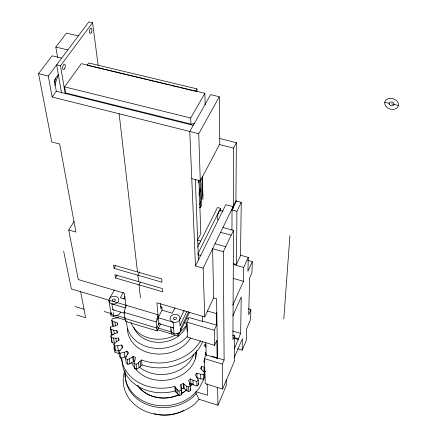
<?xml version="1.0" encoding="UTF-8"?>
<svg xmlns="http://www.w3.org/2000/svg" width="437" height="437" viewBox="0 0 437 437"><rect width="100%" height="100%" fill="white"/><g stroke="black" fill="none" stroke-linecap="round" stroke-linejoin="round"><path stroke-width="0.66" d="M231.96 230.326L232.031 209.989L236.39 201.025M233.112 208.64L233.118 206.614L225.809 204.669L195.476 265.969L203.145 268.143L204.745 316.934L156.883 302.786L158.309 317.754M233.287 207.613L233.571 148.105L236.357 142.686L219.838 138.551M222.946 227.497L233.489 230.37L232.926 339.691L234.631 335.763L232.692 335.184M234.631 335.763L234.44 361.202L222.591 389.072L205.259 383.664L204.369 358.575L206.029 354.893L217.375 358.351L217.539 357.979L216.555 298.739L213.622 297.887L212.617 248.702L223.334 251.685L224.121 359.984L222.346 364.076L222.591 389.072M233.784 206.384L233.292 206.259L235.904 200.894L236.357 142.686M121.273 357.739A42.252 35.107 -7 0 0 174.789 386.406L175.155 390.946L176.078 392.399L179.312 395.556L181.53 394.819L180.891 384.516L183.245 383.511L186.73 386.324L188.576 386.903L190.423 385.855L189.805 382.872L188.544 380.529L190.63 378.906L192.957 380.234L196.781 381.43L198.289 379.95L195.344 374.951L196.874 373.247L203.287 374.771L204.669 372.892L202.719 370.439L200.528 368.593L201.419 366.616L204.003 367.004L204.166 371.597L205.281 371.63M233.167 263.615L236.444 264.538L236.93 211.3L241.257 202.309L235.904 200.894M181.53 394.819L181.24 386.996M234.379 348.786L240.661 333.387L241.235 296.947L232.801 316.011M241.257 202.309L240.508 255.694L236.444 264.538M237.635 348.808L242.202 350.184L242.409 338.68L234.347 357.357M232.768 305.228L243.458 281.302L243.709 267.444L248.265 257.366L240.399 255.181M248.265 257.366L247.937 271.279L252.275 261.572L247.795 260.326M113.347 334.879L111.326 334.174L110.517 329.198L110.572 327.04L117.182 325.21L117.466 323.14L111.774 320.611L112.183 318.759L116.258 317.901L118.542 317.857M111.326 334.174L111.353 333.098M248.292 308.833L250.887 309.587L250.603 319.469L246.572 328.924L246.299 340.489L242.202 350.184M252.275 261.572L251.952 272.743L249.642 277.954L248.686 314.716L250.887 309.587M283.799 318.879L289.9 235.871M203.751 378.54L203.527 379.802L199.267 388.165L192.57 395.43A40.204 33.917 -7.4 0 1 147.788 403.1A40.204 33.917 -7.4 0 1 125.015 370.707M204.319 375.383L205.111 370.942M202.577 341.685A43.492 35.528 -6.6 0 1 142.058 364.857L139.103 367.67L136.765 369.178L134.656 368.265L134.842 367.375M134.656 368.265L133.99 363.387L135.601 357.597L133.416 356.401L129.21 358.968L127.189 359.405L125.528 358.209L126.828 355.254L128.642 352.992L126.872 351.201L124.19 352.359L120 353.265L118.788 351.665L122.923 346.863L121.732 345.033L114.833 346.077L113.839 344.083L116.379 341.767L119.033 340.079L118.564 338.025L115.838 338.216L111.309 337.806L110.872 335.845L114.8 333.633L117.351 332.704L116.887 330.672L113.778 330.235L110.517 329.198M54.74 82.456L55.712 78.152M125.927 305.228L124.113 312.324L125.381 321.337L157.069 330.924L160.587 323.893M207.149 383.752L207.52 395.288L196.033 391.672L196.126 393.524L199.053 399.265L217.932 405.241L226.235 385.631L226.208 379.742M216.954 358.22L217.118 357.854L211.65 356.188M202.67 316L202.681 321.49L189.063 317.448L186.834 322.107L187.697 337.233L214.556 345.339L216.818 340.281L217.129 358.548M204.603 359.536L203.724 361.492L204.849 362.044M214.556 345.339L214.25 330.279L216.555 325.177L216.359 313.602L216.916 312.384M204.745 316.934L213.622 297.887M223.334 251.685L233.489 230.37M157.686 329.804L178.154 335.987L189.554 312.264M178.154 335.987L178.017 334.01L178.602 332.792M180.355 329.143L188.844 311.521M184.256 310.265L179.651 319.747L180.039 325.565L186.894 311.379M203.145 268.143L233.118 206.614M174.964 307.763L172.276 313.198L161.898 310.117M197.824 253.924L220.516 208.362L217.484 207.548L197.721 246.976M159.314 323.025L156.79 328.056L124.977 318.453M197.426 240.29L200.802 233.593L198.972 180.12M160.532 306.545L161.837 306.927L160.882 308.817L160.406 303.589M199.25 207.116L200.567 207.466L201.774 205.133L200.927 178.755M199.496 204.565L200.72 202.211L199.999 180.492M201.533 197.737L202.801 195.306L202.244 176.99M191.772 178.629L200.277 180.858L219.784 144.068L219.298 96.757L210.623 94.676L189.773 131.466L195.476 265.969M124.692 311.253L124.113 312.324L156.184 321.96L157.069 330.924M140.517 281.985L138.988 284.837L140.512 297.952M190.587 337.883C181.016 353.719 158.538 358.094 142.358 350.337A33.589 27.323 -6.5 0 1 127.369 328.69M139.736 271.781L137.874 275.223L138.622 281.657M123.808 298.903L125.097 296.521M123.316 292.413L120.388 297.788L124.927 299.137M125.834 320.179L110.883 315.656L110.566 313.657L111.211 312.482M109.397 298.81L114.336 289.9M200.277 180.858L198.726 133.711L219.298 96.757M115.45 277.959L114.991 274.769L162.537 288.633L162.81 291.801L115.45 277.959L117.029 275.135M114.052 268.318L113.576 265.046L161.701 278.964L161.985 282.215L114.052 268.318L115.652 265.483M190.685 118.012L204.866 93.289L81.375 63.644L64.583 86.854L65.61 92.944L190.936 124.097L190.685 118.012L64.583 86.854M195.563 91.273L196.961 88.88L88.766 62.972L87.143 65.233L125.49 74.443M126.091 306.413L124.277 293.156L78.289 279.565L68.729 230.031L74.137 221.395M198.726 133.711L52.123 96.987L56.302 91.251L54.308 80.047L58.509 74.366M196.874 373.247L197.092 377.83L203.456 379.349L204.827 377.47L204.669 372.892M65.25 93.917L60.481 65.769L92.54 22.691L88.864 21.85L48.278 76.033L52.123 96.987M68.729 230.031L75.923 232.074L59.645 144.002L51.724 141.927L38.549 73.645L52.107 55.838L61.683 58.132M57.564 57.252L55.821 47.059L66.484 33.108L78.354 35.878M199.053 399.265L194.847 403.87A42.536 36.074 -7.6 0 1 143.931 410.594A42.536 36.074 -7.6 0 1 124.665 370.849M133.99 363.387L136.115 364.305L138.469 362.792L141.446 359.968A43.787 35.621 -6.5 0 0 200.436 340.855M196.126 393.524L192.673 397.277A40.095 33.873 -7.5 0 1 151.743 406.11A40.095 33.873 -7.5 0 1 125.517 379.431M190.63 378.906L190.887 383.468L193.198 384.789L197 385.98L198.496 384.511L198.289 379.95M189.849 384.276L190.887 383.468M125.528 358.209L126.249 363.098L127.899 364.294L129.904 363.857L134.077 361.301L133.416 356.401M183.245 383.511L183.551 388.061L187.02 390.864L188.85 391.443L190.685 390.394L190.423 385.855M118.788 351.665L119.552 356.581L120.759 358.176L126.511 356.576M183.551 388.061L181.218 389.061L181.563 391.536M204.975 346.568L204.909 344.575L205.996 344.17M174.789 386.406L177.04 389.383L178.973 391.033L181.208 390.296M190.297 124.583L194.41 123.283M113.839 344.083L114.636 349.016L115.619 351.009L120.126 350.474M206.297 346.907L205.204 346.803L204.909 344.575M110.872 335.845L112.118 342.755L114.325 343.061L113.533 338.112M202.888 371.406L204.166 371.597M108.971 300.836L110.818 312.488C111.304 315.388 114.926 316.312 117.362 315.35A4.878 3.878 -9.8 0 0 120.432 312.133M170.987 329.574A4.922 4.02 -5.2 0 0 171.337 331.628C172.823 334.207 176.543 334.573 178.897 333.005A4.922 4.02 -5.2 0 0 180.721 329.208L180.377 328.209M384.707 102.285L389.165 103.318M391.568 103.875L398.446 105.47M55.821 47.059L67.839 49.916M126.812 74.76L147.302 79.681M148.624 79.998L169.119 84.92M170.441 85.237L178.378 87.143M179.7 87.46L194.902 91.115M60.481 65.769L56.657 64.845L61.53 92.988M38.549 73.645L48.278 76.033M56.302 91.251L193.258 125.315M219.041 144.445L233.571 148.105M201.042 198.655L203.008 199.179L202.304 176.04M232.031 209.989L236.93 211.3M220.035 210.306L222.985 211.098M220.598 232.32L231.178 235.215M215.031 243.737L225.71 246.692M197.535 240.213L200.807 241.115M198.037 243.098L199.982 243.638M233.331 264.532L243.709 267.444M197.966 254.662L201.02 255.519M233.183 278.385L243.458 281.302M207.378 310.964L216.359 313.602M202.85 321.113L216.555 325.177M232.593 330.989L240.661 333.387M186.665 318.278L188.615 318.857M186.834 322.107L214.25 330.279M234.543 337.582L238.367 338.724M184.168 322.675L186.741 323.44L187.2 331.383M234.538 338.38L238.362 339.522M125.534 307.948L111.839 303.852A4.949 3.9 -9.5 0 1 110.998 297.16A4.949 3.9 -9.5 0 1 118.777 299.454A4.949 3.9 -9.5 0 1 111.861 303.857L112.746 309.718L124.398 313.22M158.145 317.704L173.145 322.189L174.019 333.721M158.697 323.527L173.587 328.001A4.96 4.037 -5.1 0 1 172.457 327.51M104.099 311.472L111.227 313.624M110.566 313.657L111.867 314.05M115.756 315.224L125.485 318.158M157.91 327.941L172.178 332.246M176.717 333.617L178.017 334.01M74.962 306.501L84.019 309.243M206.734 354.544L205.488 354.161L205.658 352.113L205.745 354.768M76.694 314.984L85.652 317.71L80.632 291.714M217.539 357.979L224.121 359.984M204.369 358.575L222.346 364.076M119.487 353.68L114.647 352.178L113.899 347.524M198.207 383.604L198.496 384.511M190.314 388.608L190.685 390.394M63.676 251.275L71.373 288.95L158.025 314.809L156.184 321.96L162.1 309.888L161.837 306.927M111.309 337.806L112.118 342.755M114.833 346.077L115.619 351.009M111.331 329.574L112.134 334.545M110.572 327.04L110.774 328.285M111.774 320.611L112.566 325.609L113.374 326.177L112.588 321.179M115.838 338.216L116.417 341.931M113.778 330.235L114.368 333.966M113.194 312.613L113.642 315.487M117.597 345.929L118.367 350.856M116.887 330.672L117.269 333.158M120 353.265L120.759 358.176M114.936 322.249L115.515 325.997M117.466 323.14L117.651 324.391M118.564 338.025L118.94 340.499M121.732 345.033L122.196 348.12M124.19 352.359L124.916 357.269M127.189 359.405L127.899 364.294M126.872 351.201L127.402 354.888M129.21 358.968L129.904 363.857M132.662 356.86L133.334 361.76M136.115 364.305L136.765 369.178M92.54 22.691L98.145 65.271M121.819 358.427L123.021 367.533A41.974 35.009 -7.1 0 0 175.155 390.946M138.469 362.792L139.103 367.67M140.162 361.366L140.785 366.25M141.446 359.968L142.058 364.857M119.115 113.767L137.497 271.967M158.118 318.136L158.702 324.243M175.723 387.865L176.078 392.399M170.774 326.86L171.337 333.928M177.04 389.383L177.389 393.912M178.973 391.033L179.312 395.556M180.891 384.516L181.033 386.466M181.126 387.766L181.541 393.491M183.868 384.014L184.168 388.559M186.73 386.324L187.02 390.864M188.576 386.903L188.85 391.443M189.805 382.872L189.953 385.472M192.957 380.234L193.198 384.789M195.334 352.206L195.618 358.193M196.781 381.43L197 385.98M200.659 374.422L200.851 378.999M201.419 366.616L201.55 369.899M203.287 374.771L203.456 379.349M195.328 179.296L198.431 259.999M204.248 372.177L204.369 375.449M199.933 188.549L200.042 191.925M200.359 201.386L200.567 207.466M198.649 180.142L198.742 182.857M199.048 191.679L199.19 195.749M204.625 360.197L204.696 362.175M205.8 342.346L206.22 355.243M196.961 88.88L197.049 91.595M204.866 93.289L205.155 104.869M217.631 387.646L217.932 405.241M220.516 208.362L220.543 211.055M198.278 254.749A5.053 1.251 -74.2 0 1 198.491 255.164M218.068 219.511A4.856 1.153 -74.9 0 1 217.812 214.491A4.856 1.153 -74.9 0 1 220.483 210.902M218.576 213.6A3.004 0.716 -74.9 0 1 218.85 212.988M54.838 85.647A23.341 9.778 -77.6 0 1 58.689 74.596M113.97 309.937A4.916 3.889 -9.7 0 1 112.746 309.718M180.361 324.533A4.96 4.037 -5.1 0 1 180.039 325.565M187.047 323.915A29.934 24.111 -6.3 0 1 179.907 332.142M174.986 335.272A29.934 24.111 -6.3 0 1 130.991 322.528M191.827 384.396A31.551 26.613 -7.4 0 1 190.685 385.904M186.566 390.055A31.551 26.613 -7.4 0 1 180.978 393.808M178.618 394.955A31.551 26.613 -7.4 0 1 137.491 385.341M125.277 377.377A40.095 33.873 -7.5 0 1 125.25 373.264M186.872 324.707A27.575 22.303 -6.4 0 1 160.652 342.324A27.575 22.303 -6.4 0 1 133.88 327.318M196.284 351.255A33.146 27.64 -7.1 0 1 196.606 353.205M196.552 350.518A33.365 27.717 -7 0 1 169.075 379.753A33.365 27.717 -7 0 1 131.674 362.535M183.797 410.398A33.332 28.454 -7.8 0 1 154.195 413.675M193.788 354.341A32.496 26.886 -6.9 0 1 139.55 367.2M187.38 336.315A33.698 27.28 -6.4 0 1 149.241 347.322A33.698 27.28 -6.4 0 1 126.741 321.392M192.307 383.451A31.415 26.493 -7.4 0 1 190.259 386.21M186.588 389.864A31.415 26.493 -7.4 0 1 181.065 393.617M178.602 394.824A31.415 26.493 -7.4 0 1 137.83 385.592M386.062 106.459A7.068 5.375 17.8 0 0 397.965 106.792A7.068 5.375 17.8 0 0 390.716 98.298A7.068 5.375 17.8 0 0 386.062 106.459M389.64 104.793A2.475 1.879 17.8 0 0 393.808 104.896A2.475 1.879 17.8 0 0 391.257 101.93A2.475 1.879 17.8 0 0 389.64 104.793M64.649 68.593A2.841 1.202 -78.3 0 0 64.605 64.113A2.841 1.202 -78.3 0 0 62.666 67.943A2.841 1.202 -78.3 0 0 64.649 68.593M91.278 32.491A2.753 1.103 -79.2 0 0 91.306 28.083A2.753 1.103 -79.2 0 0 89.492 31.693A2.753 1.103 -79.2 0 0 91.278 32.491M113.27 301.257A1.486 1.169 -9.5 0 0 115.352 299.935A1.486 1.169 -9.5 0 0 113.019 299.247A1.486 1.169 -9.5 0 0 113.27 301.257M174.123 319.365A1.497 1.213 -5 0 0 176.504 318.469A1.497 1.213 -5 0 0 174.434 317.267A1.497 1.213 -5 0 0 174.123 319.365M172.031 321.714A4.998 4.048 -5 0 0 179.973 318.71A4.998 4.048 -5 0 0 173.052 314.716A4.998 4.048 -5 0 0 172.031 321.714"/></g></svg>
